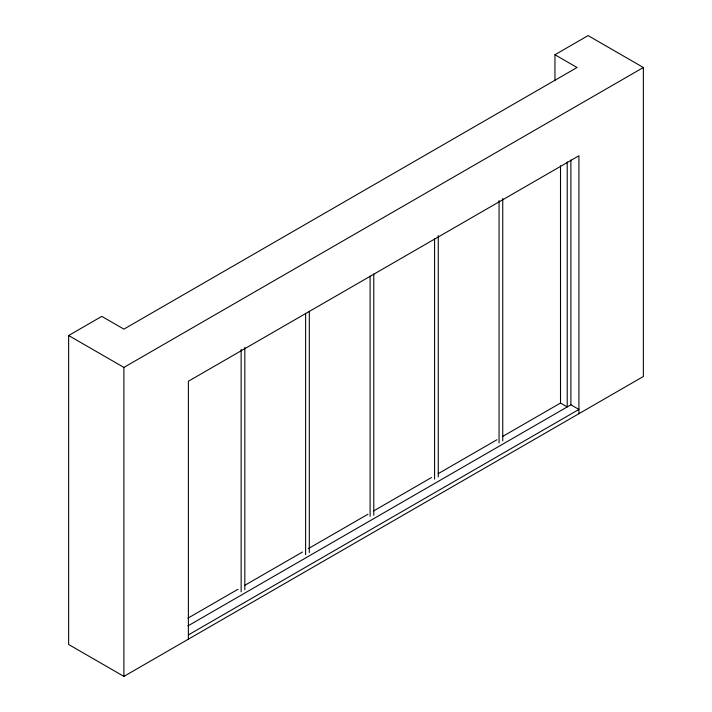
<?xml version="1.0" encoding="UTF-8"?>
<svg xmlns="http://www.w3.org/2000/svg" width="712" height="712" viewBox="0 0 712 712"><rect width="100%" height="100%" fill="white"/><g stroke="black" fill="none" stroke-linecap="round" stroke-linejoin="round"><path stroke-width="1.07" d="M554.942 54.744L588.103 35.6L643.363 67.507L643.363 376.488L123.897 676.4L68.637 644.494L68.637 335.512L101.789 316.368L123.897 329.131L577.049 67.507L554.942 54.744L554.942 80.305M68.637 335.512L123.897 367.419L643.363 67.507M187.915 618.167L237.977 589.269M244.714 585.371L302.484 552.023M308.26 548.685L367.953 514.224M373.729 510.887L431.499 477.538M438.236 473.649L496.967 439.74M502.743 436.403L560.504 403.054L567.215 406.926L567.215 161.944M187.888 625.937L570.899 404.799L578.927 409.436L188.377 634.917M578.927 413.69L578.927 155.768L188.377 381.249L188.377 639.171M570.899 159.995L570.899 404.799M560.504 165.834L560.504 403.054M502.743 198.461L502.743 440.817M499.059 200.588L499.059 442.944M438.263 235.681L438.263 476.933M434.578 238.921L434.578 479.06M373.782 274.022L373.782 515.274M370.098 276.149L370.098 516.289M309.302 311.251L309.302 552.494M305.617 313.378L305.617 554.621M244.83 347.314L244.83 589.723M241.145 349.441L241.145 591.85M123.897 367.419L123.897 676.4"/></g></svg>
